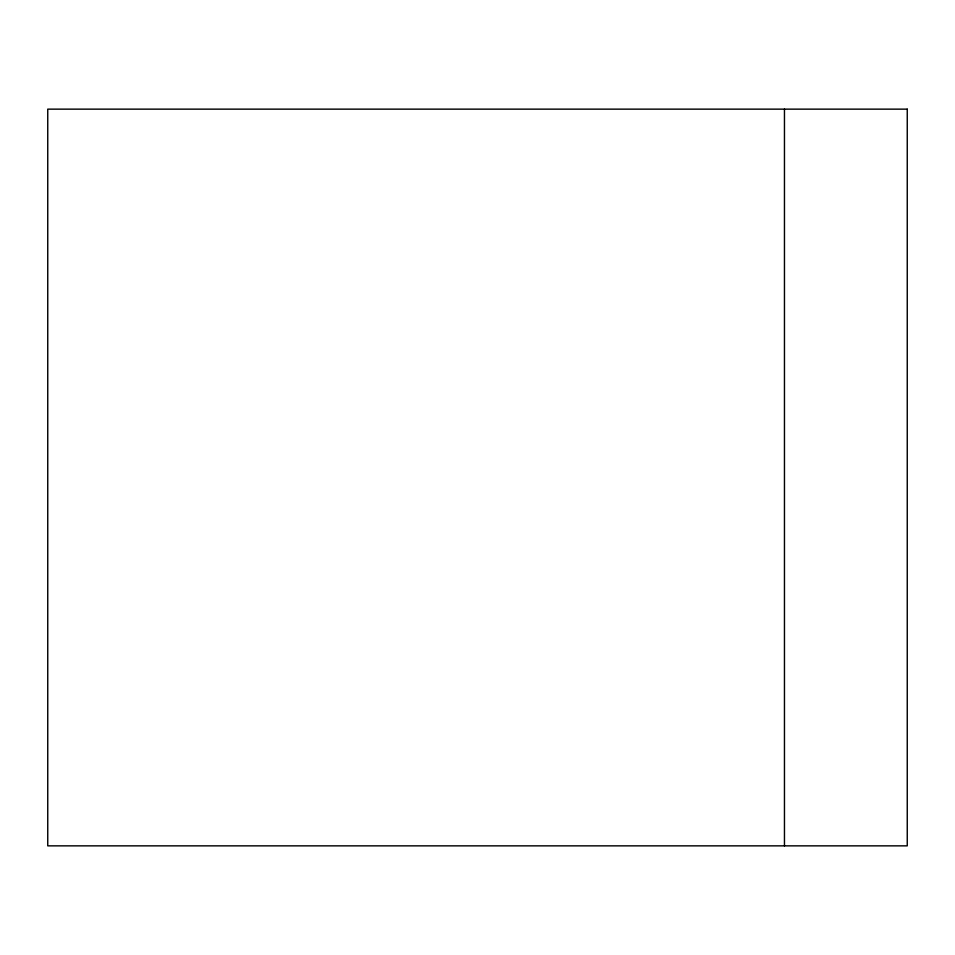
<?xml version="1.0" encoding="UTF-8"?>
<svg xmlns="http://www.w3.org/2000/svg" width="955" height="955" viewBox="0 0 955 955"><rect width="100%" height="100%" fill="white"/><g stroke="black" fill="none" stroke-linecap="round" stroke-linejoin="round"><path stroke-width="1.43" d="M784.461 109.145L784.461 845.855M907.25 109.145L47.75 109.145L47.75 845.855L907.25 845.855L907.25 109.145"/></g></svg>
